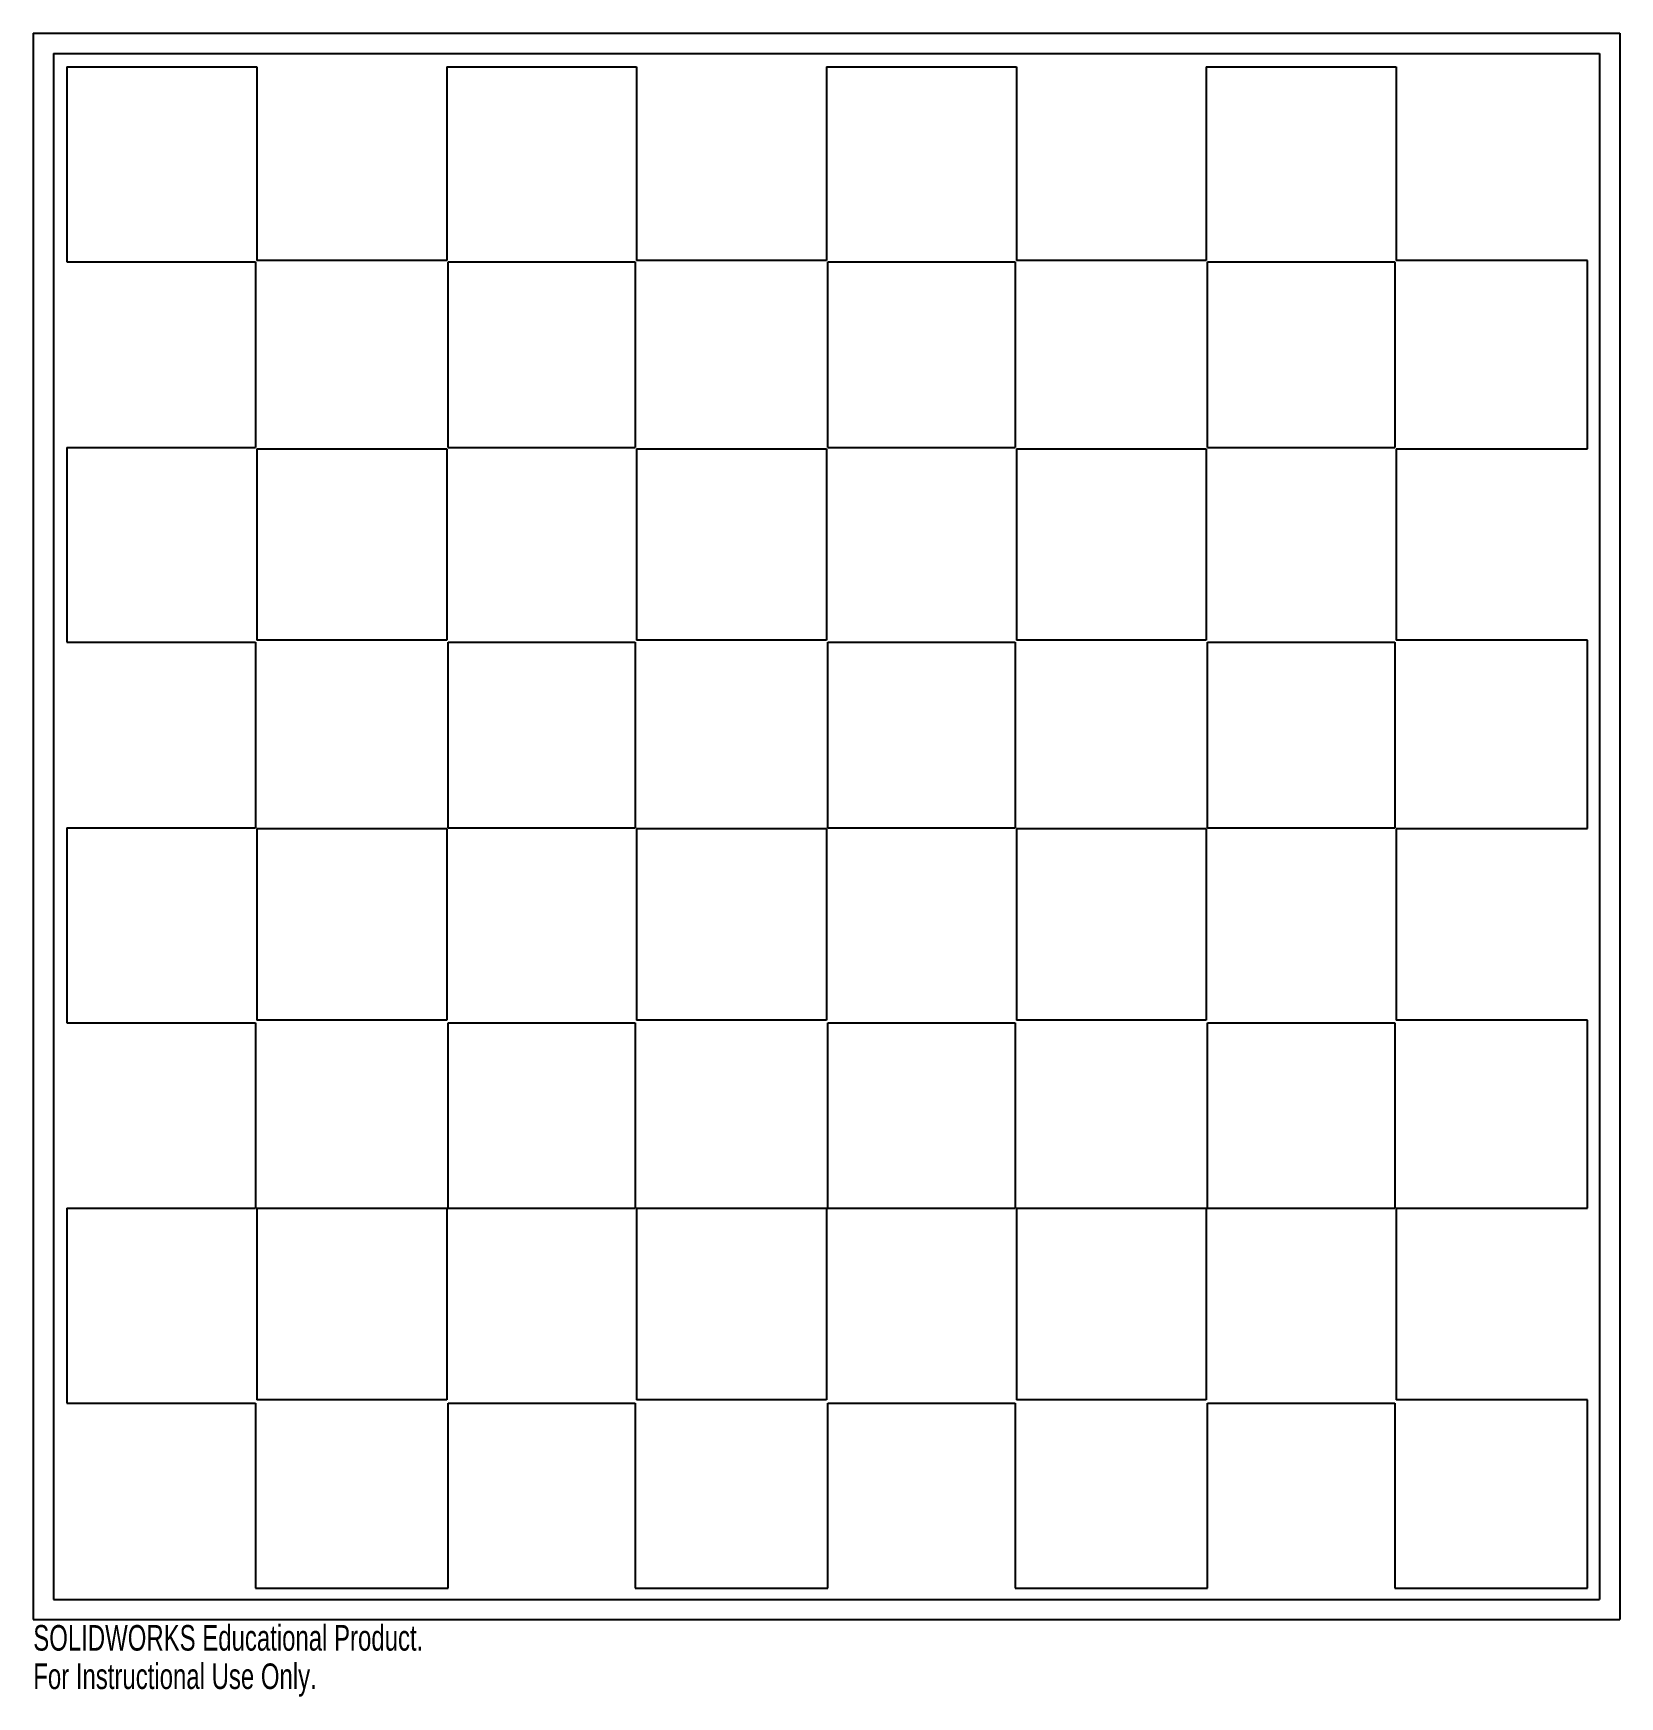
# Model space of a CAD drawing. Header units: inches. Extents: x -5.9 to 5.9, y -6.5 to 5.9.
import ezdxf

# ---------------------------------------------------------------- set-up
doc = ezdxf.new("R2010")
doc.units = ezdxf.units.IN
doc.header["$MEASUREMENT"] = 0
doc.styles.add('SLDTEXTSTYLE0', font='TXT', dxfattribs={"width": 0.7})

msp = doc.modelspace()

# ---------------------------------------------------------------- linework, layer by layer
at = {"color": 7, "linetype": 'Continuous', "lineweight": 25}
for p, q in [((-5.9, 5.9), (-5.9, -5.9)), ((-5.9, 5.9), (5.9, 5.9)), ((5.9, 5.9), (5.9, -5.9)), ((-5.75, 5.75), (5.75, 5.75)), ((-5.75, 5.75), (-5.75, -5.75)), ((5.75, 5.75), (5.75, -5.75)), ((-5.65, 5.65), (-4.2375, 5.65)), ((-5.65, 5.65), (-5.65, 4.2)), ((-4.2375, 5.65), (-4.2375, 4.21)), ((-2.825, 5.65), (-1.4125, 5.65)), ((-2.825, 5.65), (-2.825, 4.21)), ((-1.4125, 5.65), (-1.4125, 4.21)), ((0, 5.65), (0, 4.21)), ((0, 5.65), (1.4125, 5.65)), ((1.4125, 5.65), (1.4125, 4.21)), ((2.825, 5.65), (4.2375, 5.65)), ((2.825, 5.65), (2.825, 4.21)), ((4.2375, 5.65), (4.2375, 4.21)), ((-2.825, 4.21), (-4.2375, 4.21)), ((0, 4.21), (-1.4125, 4.21)), ((2.825, 4.21), (1.4125, 4.21)), ((5.66, 4.21), (4.2375, 4.21)), ((5.66, 2.81), (5.66, 4.21)), ((-5.65, 4.2), (-4.2475, 4.2)), ((-4.2475, 4.2), (-4.2475, 2.82)), ((-2.815, 4.2), (-1.4225, 4.2)), ((-2.815, 2.82), (-2.815, 4.2)), ((-1.4225, 4.2), (-1.4225, 2.82)), ((0.01, 4.2), (1.4025, 4.2)), ((0.01, 2.82), (0.01, 4.2)), ((1.4025, 4.2), (1.4025, 2.82)), ((2.835, 2.82), (2.835, 4.2)), ((2.835, 4.2), (4.2275, 4.2)), ((4.2275, 4.2), (4.2275, 2.82)), ((-5.65, 2.82), (-4.2475, 2.82)), ((-5.65, 2.82), (-5.65, 1.37)), ((-4.2375, 2.81), (-4.2375, 1.385)), ((-4.2375, 2.81), (-2.825, 2.81)), ((-2.825, 2.81), (-2.825, 1.385)), ((-2.815, 2.82), (-1.4225, 2.82)), ((-1.4125, 2.81), (-1.4125, 1.385)), ((-1.4125, 2.81), (0, 2.81)), ((0, 2.81), (0, 1.385)), ((0.01, 2.82), (1.4025, 2.82)), ((1.4125, 2.81), (1.4125, 1.385)), ((1.4125, 2.81), (2.825, 2.81)), ((2.825, 2.81), (2.825, 1.385)), ((2.835, 2.82), (4.2275, 2.82)), ((4.2375, 2.81), (4.2375, 1.385)), ((4.2375, 2.81), (5.66, 2.81)), ((-5.65, 1.37), (-4.2475, 1.37)), ((-4.2475, 1.37), (-4.2475, -0.01)), ((-2.825, 1.385), (-4.2375, 1.385)), ((-2.815, 1.37), (-1.4225, 1.37)), ((-2.815, -0.01), (-2.815, 1.37)), ((-1.4225, 1.37), (-1.4225, -0.01)), ((0, 1.385), (-1.4125, 1.385)), ((0.01, 1.37), (1.4025, 1.37)), ((0.01, -0.01), (0.01, 1.37)), ((1.4025, 1.37), (1.4025, -0.01)), ((2.825, 1.385), (1.4125, 1.385)), ((2.835, -0.01), (2.835, 1.37)), ((2.835, 1.37), (4.2275, 1.37)), ((4.2275, 1.37), (4.2275, -0.01)), ((5.66, 1.385), (4.2375, 1.385)), ((5.66, -0.015), (5.66, 1.385)), ((-5.65, -0.01), (-4.2475, -0.01)), ((-5.65, -0.01), (-5.65, -1.46)), ((-4.2375, -0.015), (-4.2375, -1.44)), ((-4.2375, -0.015), (-2.825, -0.015)), ((-2.825, -0.015), (-2.825, -1.44)), ((-2.815, -0.01), (-1.4225, -0.01)), ((-1.4125, -0.015), (-1.4125, -1.44)), ((-1.4125, -0.015), (0, -0.015)), ((0, -0.015), (0, -1.44)), ((0.01, -0.01), (1.4025, -0.01)), ((1.4125, -0.015), (1.4125, -1.44)), ((1.4125, -0.015), (2.825, -0.015)), ((2.825, -0.015), (2.825, -1.44)), ((2.835, -0.01), (4.2275, -0.01)), ((4.2375, -0.015), (4.2375, -1.44)), ((4.2375, -0.015), (5.66, -0.015)), ((-5.65, -1.46), (-4.2475, -1.46)), ((-4.2475, -1.46), (-4.2475, -2.84)), ((-2.825, -1.44), (-4.2375, -1.44)), ((-2.815, -1.46), (-1.4225, -1.46)), ((-2.815, -2.84), (-2.815, -1.46)), ((-1.4225, -1.46), (-1.4225, -2.84)), ((0, -1.44), (-1.4125, -1.44)), ((0.01, -2.84), (0.01, -1.46)), ((0.01, -1.46), (1.4025, -1.46)), ((1.4025, -1.46), (1.4025, -2.84)), ((2.825, -1.44), (1.4125, -1.44)), ((2.835, -1.46), (4.2275, -1.46)), ((2.835, -2.84), (2.835, -1.46)), ((4.2275, -1.46), (4.2275, -2.84)), ((5.66, -1.44), (4.2375, -1.44)), ((5.66, -2.84), (5.66, -1.44)), ((-5.65, -2.84), (-4.2475, -2.84)), ((-5.65, -2.84), (-5.65, -4.29)), ((-4.2375, -2.84), (-4.2375, -4.265)), ((-4.2375, -2.84), (-2.825, -2.84)), ((-2.825, -2.84), (-2.825, -4.265)), ((-2.815, -2.84), (-1.4225, -2.84)), ((-1.4125, -2.84), (-1.4125, -4.265)), ((-1.4125, -2.84), (0, -2.84)), ((0, -2.84), (0, -4.265)), ((0.01, -2.84), (1.4025, -2.84)), ((1.4125, -2.84), (1.4125, -4.265)), ((1.4125, -2.84), (2.825, -2.84)), ((2.825, -2.84), (2.825, -4.265)), ((2.835, -2.84), (4.2275, -2.84)), ((4.2375, -2.84), (4.2375, -4.265)), ((4.2375, -2.84), (5.66, -2.84)), ((-5.65, -4.29), (-4.2475, -4.29)), ((-4.2475, -4.29), (-4.2475, -5.665)), ((-2.825, -4.265), (-4.2375, -4.265)), ((-2.815, -5.665), (-2.815, -4.29)), ((-2.815, -4.29), (-1.4225, -4.29)), ((-1.4225, -4.29), (-1.4225, -5.665)), ((0, -4.265), (-1.4125, -4.265)), ((0.01, -5.665), (0.01, -4.29)), ((0.01, -4.29), (1.4025, -4.29)), ((1.4025, -4.29), (1.4025, -5.665)), ((2.825, -4.265), (1.4125, -4.265)), ((2.835, -5.665), (2.835, -4.29)), ((2.835, -4.29), (4.2275, -4.29)), ((4.2275, -4.29), (4.2275, -5.665)), ((5.66, -4.265), (4.2375, -4.265)), ((5.66, -5.665), (5.66, -4.265)), ((-4.2475, -5.665), (-2.815, -5.665)), ((-1.4225, -5.665), (0.01, -5.665)), ((1.4025, -5.665), (2.835, -5.665)), ((4.2275, -5.665), (5.66, -5.665)), ((-5.75, -5.75), (5.75, -5.75)), ((-5.9, -5.9), (5.9, -5.9))]:
    msp.add_line(p, q, dxfattribs=at)

# ---------------------------------------------------------------- texts
at = {"color": 7, "linetype": 'Continuous', "char_height": 0.1903, "attachment_point": 1, "style": 'SLDTEXTSTYLE0'}
for s, insert in [('SOLIDWORKS Educational Product.', (-5.9, -5.9401)), ('For Instructional Use Only.', (-5.9, -6.2256))]:
    msp.add_mtext(s, dxfattribs=dict(at, insert=insert))

doc.saveas('drawing.dxf')
